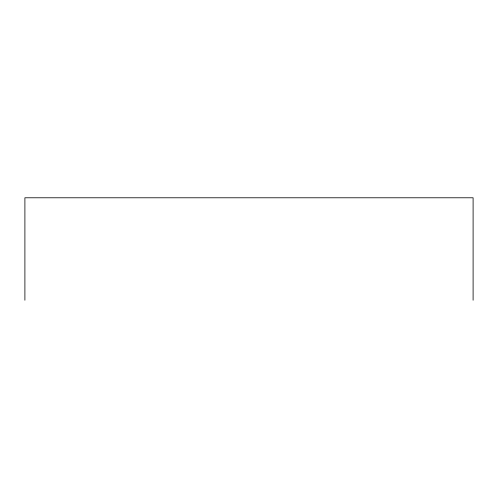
<?xml version="1.0" encoding="UTF-8"?>
<svg xmlns="http://www.w3.org/2000/svg" width="498" height="498" viewBox="0 0 498 498"><rect width="100%" height="100%" fill="white"/><g stroke="black" fill="none" stroke-linecap="round" stroke-linejoin="round"><path stroke-width="0.75" d="M473.1 300.219L473.1 197.781L24.9 197.781L24.9 300.219"/></g></svg>
